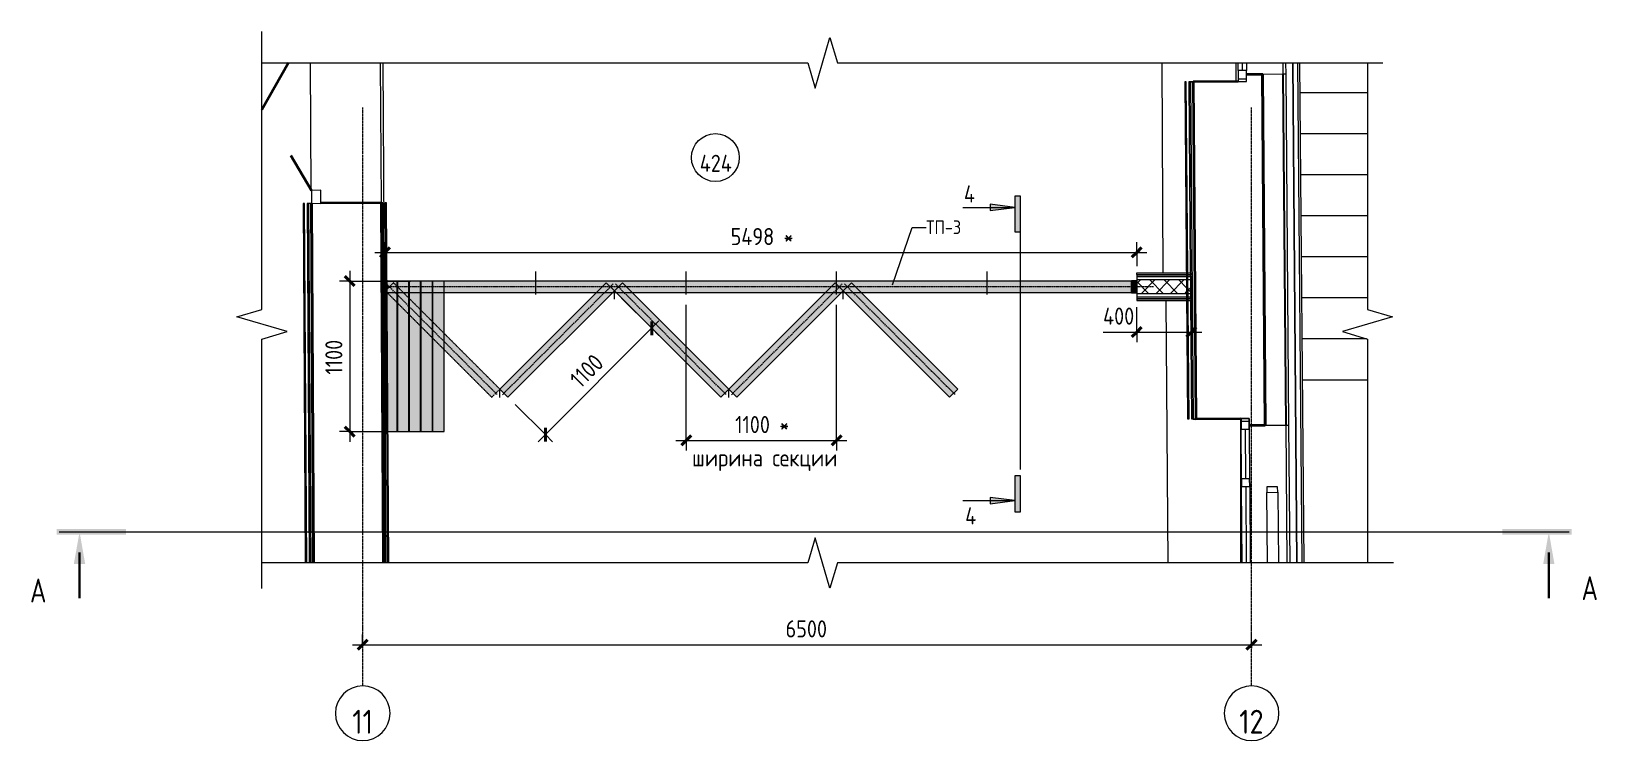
# Model space of a CAD drawing. Header units: millimetres. Extents: x -7839 to 81213, y -1545 to 30369.
# Drawn here: x 19232 to 30680, y 25182 to 30369 of the extents above; entities that cross this region are included whole.
import ezdxf

# ---------------------------------------------------------------- set-up
doc = ezdxf.new("R2010")
doc.units = ezdxf.units.MM
for name, pattern in [('ADSK_Линии сетки армирования', [4.5, 3, -1.5]), ('ADSK_Линия сетки', [25, 20, -2.5, 0, -2.5]), ('ADSK_Осевая', [14, 10, -2, 0, -2]), ('ADSK_Штриховая_ш3 п1_5', [4.5, 3, -1.5])]:
    doc.linetypes.add(name, pattern=pattern)
for name, color, linetype, lineweight in [('_ Окна', 7, 'Continuous', 9), ('Аннотация', 7, 'Continuous', 9), ('Двери', 7, 'Continuous', 9), ('Лестницы', 7, 'Continuous', 9), ('Марки помещений', 7, 'Continuous', 20), ('Окна', 7, 'Continuous', 9), ('Оси', 7, 'Continuous', 9), ('Перекрытие', 7, 'Continuous', 20), ('Размеры', 7, 'Continuous', 9), ('Размеры-50', 7, 'Continuous', 9), ('Разрезы', 7, 'Continuous', 9), ('Стены внутренние', 7, 'Continuous', 20), ('Стены наружные', 7, 'Continuous', 20), ('Стены несущие', 7, 'Continuous', 35), ('Стены отделка', 7, 'Continuous', 35), ('Стены штриховка', 7, 'Continuous', 9), ('Узлы', 7, 'Continuous', 20)]:
    doc.layers.add(name, color=color, linetype=linetype, lineweight=lineweight)
doc.layers.add('Линии', color=7, linetype='Continuous', lineweight=9, true_color=0x00a600)
doc.styles.add('GOST Common', font='GOST_Common.ttf', dxfattribs={"width": 0.9, "height": 175})
doc.styles.add('GOST Common_1', font='GOST_Common.ttf', dxfattribs={"width": 0.9, "height": 125})
doc.styles.add('GOST Common_2', font='GOST_Common.ttf', dxfattribs={"width": 0.9, "height": 100})
doc.styles.add('GOST Common_3', font='GOST_Common.ttf', dxfattribs={"width": 0.9, "height": 125})
doc.styles.add('GOST Common_4', font='GOST_Common.ttf', dxfattribs={"width": 0.8, "height": 175})
doc.dimstyles.new('ADSK_Основной_2_5_мм_Округление_до_1_мм', dxfattribs={"dimscale": 304.8, "dimtxt": 125.714375, "dimasz": 0.231955, "dimexe": 0.246063, "dimexo": 0.246063, "dimgap": 0.049213, "dimtad": 1, "dimdec": 0, "dimdsep": 46, "dimtxsty": 'GOST Common_1', "dimblk1": 'OBLIQUE', "dimblk2": 'OBLIQUE', "dimsah": 1, "dimcen": 0.09, "dimdle": 0.246063, "dimazin": 2, "dimtfac": 1, "dimtdec": 4, "dimtix": 1, "dimtmove": 0, "dimatfit": 3, "dimfxl": 1, "dimtvp": 1, "dimtolj": 1, "dimtzin": 0, "dimlwd": 20, "dimlwe": 20, "dimarcsym": 2})
doc.dimstyles.new('ADSK_Основной_2_5_мм_Округление_до_1_мм_1', dxfattribs={"dimscale": 304.8, "dimtxt": 125.714375, "dimasz": 0.231955, "dimexe": 0.246063, "dimexo": 0.246063, "dimgap": 0.049213, "dimtad": 1, "dimdec": 0, "dimdsep": 46, "dimtxsty": 'GOST Common_1', "dimblk1": 'OBLIQUE', "dimblk2": 'OBLIQUE', "dimsah": 1, "dimcen": 0.09, "dimdle": 0.246063, "dimazin": 2, "dimtfac": 1, "dimtdec": 4, "dimtix": 1, "dimtmove": 1, "dimatfit": 3, "dimfxl": 1, "dimtvp": 1, "dimtolj": 1, "dimtzin": 0, "dimlwd": 20, "dimlwe": 20, "dimarcsym": 2})

# ---------------------------------------------------------------- blocks, each defined once
blk = doc.blocks.new('Дверь-Alumark_двупольная с глухим окном_S70 - 1400х2200 алюм ост Д30л-6298667-Узел 12')
at = {"layer": 'Двери', "lineweight": 35}
for p, q in [((48308, 30138), (48113, 29796)), ((48474, 29206), (48325, 29461))]:
    blk.add_line(p, q, dxfattribs=at)
at = {"layer": 'Двери'}
for p, q in [((48544, 29207), (48474, 29206)), ((48474, 29206), (48474, 29111)), ((48544, 29112), (48544, 29207)), ((48474, 29111), (48544, 29112))]:
    blk.add_line(p, q, dxfattribs=at)
blk = doc.blocks.new('окно трехпол с фрамугой - 1700-2320_h_ _нов_-2116873-Узел 12')
at = {"layer": '_ Окна', "lineweight": 20}
for p, q in [((55273, 27458), (55273, 27538)), ((55273, 27538), (55333, 27538)), ((55333, 27538), (55333, 27458)), ((55333, 27458), (55273, 27458)), ((55277, 27038), (55276, 27098)), ((55276, 27098), (55336, 27098)), ((55337, 27038), (55277, 27038)), ((55336, 27098), (55337, 27038))]:
    blk.add_line(p, q, dxfattribs=at)
at = {"layer": '_ Окна'}
for p, q in [((55273, 27518), (55333, 27518)), ((55303, 27458), (55306, 27098)), ((55307, 27038), (55311, 26482))]:
    blk.add_line(p, q, dxfattribs=at)
at = {"layer": 'Окна'}
for p, q in [((55333, 27538), (55273, 27538)), ((55273, 27538), (55273, 27458)), ((55333, 27458), (55333, 27538)), ((55276, 27098), (55273, 27458)), ((55333, 27458), (55336, 27098)), ((55276, 27098), (55277, 27038)), ((55281, 26482), (55277, 27038)), ((55337, 27038), (55336, 27098)), ((55337, 27038), (55341, 26482))]:
    blk.add_line(p, q, dxfattribs=at)
blk = doc.blocks.new('окно трехпол с фрамугой - 1700-2320_h_ _нов_-V4-Узел 12')
at = {"layer": '_ Окна'}
for p, q in [((55282, 30138), (55282, 30083)), ((55253, 30022), (55313, 30023))]:
    blk.add_line(p, q, dxfattribs=at)
at = {"layer": '_ Окна', "lineweight": 20}
for p, q in [((55312, 30083), (55252, 30082)), ((55252, 30082), (55253, 30002)), ((55253, 30002), (55313, 30003)), ((55313, 30003), (55312, 30083))]:
    blk.add_line(p, q, dxfattribs=at)
at = {"layer": 'Окна'}
for p, q in [((55252, 30082), (55252, 30138)), ((55312, 30138), (55312, 30083)), ((55252, 30082), (55253, 30002)), ((55253, 30002), (55313, 30003)), ((55313, 30003), (55312, 30083))]:
    blk.add_line(p, q, dxfattribs=at)
blk = doc.blocks.new('Створка открывания111 - Створка открывания-5599604-Узел 12')
at = {"layer": '_ Окна', "lineweight": 20}
for p, q in [((55541, 27039), (55461, 27038)), ((55461, 27038), (55462, 26998)), ((55542, 26999), (55541, 27039)), ((55462, 26998), (55542, 26999))]:
    blk.add_line(p, q, dxfattribs=at)
at = {"layer": 'Окна'}
for p, q in [((55466, 26482), (55462, 26998)), ((55542, 26999), (55546, 26482))]:
    blk.add_line(p, q, dxfattribs=at)
blk = doc.blocks.new('ADSK_Узлы_ЛинияРазрываОдиночная - По умолчанию-3720539-Узел 12')
at = {"layer": 'Узлы'}
for p, q in [((56198, 30138), (56198, 28335)), ((56382, 28281), (56014, 28173)), ((56198, 28335), (56382, 28281)), ((56014, 28173), (56198, 28119)), ((56198, 28119), (56198, 26482))]:
    blk.add_line(p, q, dxfattribs=at)
blk = doc.blocks.new('ADSK_Узлы_ЛинияРазрываОдиночная - По умолчанию-3674022-Узел 12')
at = {"layer": 'Узлы'}
for p, q in [((52158, 29954), (52267, 30323)), ((52267, 30323), (52321, 30138)), ((48113, 30138), (52104, 30138)), ((52104, 30138), (52158, 29954)), ((52321, 30138), (56310, 30138))]:
    blk.add_line(p, q, dxfattribs=at)
blk = doc.blocks.new('ADSK_Узлы_ЛинияРазрываОдиночная - По умолчанию-3674257-Узел 12')
at = {"layer": 'Узлы'}
for p, q in [((52158, 26666), (52104, 26482)), ((52267, 26298), (52158, 26666)), ((52104, 26482), (48113, 26482)), ((52321, 26482), (52267, 26298)), ((56389, 26482), (52321, 26482))]:
    blk.add_line(p, q, dxfattribs=at)
blk = doc.blocks.new('ADSK_Узлы_ЛинияРазрываОдиночная - По умолчанию-3720582-Узел 12')
at = {"layer": 'Узлы'}
for p, q in [((48113, 28335), (48113, 30369)), ((47929, 28281), (48113, 28335)), ((48298, 28173), (47929, 28281)), ((48113, 28119), (48298, 28173)), ((48113, 26295), (48113, 28119))]:
    blk.add_line(p, q, dxfattribs=at)
blk = doc.blocks.new('Ось сетки - Круг_Ø8 мм-8258-Узел 12')
at = {"layer": 'Оси', "lineweight": 20}
for start, end in [(0, 180), (180, 0)]:
    blk.add_arc((48850, 25382), 200, start, end, dxfattribs=at)
blk = doc.blocks.new('DIMBLOCK17-Узел 12')
at = {"layer": 'Размеры-50', "lineweight": 20, "transparency": 16777216}
for p, q in [((21580, 25884), (28230, 25884)), ((21655, 25884), (21655, 25959)), ((21655, 25884), (21655, 25859)), ((28155, 25884), (28155, 25959)), ((28155, 25884), (28155, 25859))]:
    blk.add_line(p, q, dxfattribs=at)
at = {"layer": 'Размеры-50', "lineweight": 40, "transparency": 16777216}
for p, q in [((21655, 25884), (21620, 25848)), ((21655, 25884), (21691, 25919)), ((28155, 25884), (28120, 25848)), ((28155, 25884), (28191, 25919))]:
    blk.add_line(p, q, dxfattribs=at)
at = {"layer": 'Размеры-50', "color": 0, "lineweight": 20, "transparency": 16777216, "insert": (24748, 26062), "char_height": 125, "width": 378.42, "attachment_point": 1, "line_spacing_factor": 1.022761, "style": 'GOST Common_1'}
blk.add_mtext('6500', dxfattribs=at)
blk = doc.blocks.new('_Oblique')
at = {"color": 0, "linetype": 'ByBlock', "lineweight": -2}
blk.add_line((-0.5, -0.5), (0.5, 0.5), dxfattribs=at)
blk = doc.blocks.new('ADSK_Марка_Помещение_ОдноЗначение - Номер-159740-Узел 12')
at = {"layer": 'Марки помещений'}
blk.add_circle((51429, 29446), 175, dxfattribs=at)
blk = doc.blocks.new('DIMBLOCK18-Узел 12')
at = {"layer": 'Размеры-50', "lineweight": 20, "transparency": 16777216}
for p, q in [((27316, 28170), (27316, 28351)), ((27716, 28170), (27716, 28351)), ((27070, 28170), (27317, 28170)), ((27241, 28170), (27791, 28170)), ((27316, 28170), (27316, 28095)), ((27317, 28170), (27516, 28170)), ((27716, 28170), (27716, 28095))]:
    blk.add_line(p, q, dxfattribs=at)
at = {"layer": 'Размеры-50', "lineweight": 40, "transparency": 16777216}
for p, q in [((27316, 28170), (27281, 28135)), ((27316, 28170), (27351, 28206)), ((27716, 28170), (27681, 28135)), ((27716, 28170), (27751, 28206))]:
    blk.add_line(p, q, dxfattribs=at)
at = {"layer": 'Размеры-50', "color": 0, "lineweight": 20, "transparency": 16777216, "insert": (27070, 28349), "char_height": 125, "width": 296.6, "attachment_point": 1, "line_spacing_factor": 1.022761, "style": 'GOST Common_1'}
blk.add_mtext('400', dxfattribs=at)
blk = doc.blocks.new('DIMBLOCK19-Узел 12')
at = {"layer": 'Размеры-50', "lineweight": 20, "transparency": 16777216}
for p, q in [((24021, 27378), (24021, 28369)), ((25121, 27378), (25121, 28369)), ((23946, 27378), (25196, 27378)), ((24021, 27378), (24021, 27303)), ((25121, 27378), (25121, 27303))]:
    blk.add_line(p, q, dxfattribs=at)
at = {"layer": 'Размеры-50', "lineweight": 40, "transparency": 16777216}
for p, q in [((24021, 27378), (23986, 27342)), ((24021, 27378), (24057, 27413)), ((25121, 27378), (25086, 27342)), ((25121, 27378), (25157, 27413))]:
    blk.add_line(p, q, dxfattribs=at)
at = {"layer": 'Размеры-50', "color": 0, "lineweight": 20, "transparency": 16777216, "char_height": 125, "attachment_point": 1, "line_spacing_factor": 1.022761, "style": 'GOST Common_1'}
for s, insert, width in [('1100 *', (24379, 27556), 460.24), ('ширина секции', (24064, 27313), 1217.09)]:
    blk.add_mtext(s, dxfattribs=dict(at, insert=insert, width=width))
blk = doc.blocks.new('DIMBLOCK20-Узел 12')
at = {"layer": 'Размеры-50', "lineweight": 20, "transparency": 16777216}
for p, q in [((21560, 28543), (21485, 28543)), ((21560, 28618), (21560, 27368)), ((21560, 28543), (22006, 28543)), ((21560, 27443), (21485, 27443)), ((21560, 27443), (22006, 27443))]:
    blk.add_line(p, q, dxfattribs=at)
at = {"layer": 'Размеры-50', "lineweight": 40, "transparency": 16777216}
for p, q in [((21560, 28543), (21525, 28578)), ((21560, 28543), (21595, 28507)), ((21560, 27443), (21525, 27478)), ((21560, 27443), (21595, 27407))]:
    blk.add_line(p, q, dxfattribs=at)
at = {"layer": 'Размеры-50', "color": 0, "lineweight": 20, "transparency": 16777216, "insert": (21382, 27859), "char_height": 125, "width": 322.17, "attachment_point": 1, "rotation": 90, "line_spacing_factor": 1.022761, "style": 'GOST Common_1'}
blk.add_mtext('1100', dxfattribs=at)
blk = doc.blocks.new('DIMBLOCK21-Узел 12')
at = {"layer": 'Размеры-50', "lineweight": 20, "transparency": 16777216}
for p, q in [((21743, 28753), (27391, 28753)), ((21818, 28753), (21818, 28828)), ((21818, 28753), (21818, 28295)), ((27316, 28753), (27316, 28828)), ((27316, 28753), (27316, 28651))]:
    blk.add_line(p, q, dxfattribs=at)
at = {"layer": 'Размеры-50', "lineweight": 40, "transparency": 16777216}
for p, q in [((21818, 28753), (21783, 28718)), ((21818, 28753), (21854, 28788)), ((27316, 28753), (27281, 28718)), ((27316, 28753), (27351, 28788))]:
    blk.add_line(p, q, dxfattribs=at)
at = {"layer": 'Размеры-50', "color": 0, "lineweight": 20, "transparency": 16777216, "insert": (24346, 28931), "char_height": 125, "width": 529.28, "attachment_point": 1, "line_spacing_factor": 1.022761, "style": 'GOST Common_1'}
blk.add_mtext('5498 *', dxfattribs=at)
blk = doc.blocks.new('DIMBLOCK22-Узел 12')
at = {"layer": 'Размеры-50', "lineweight": 20, "transparency": 16777216}
for p, q in [((23769, 28198), (23549, 28418)), ((22938, 27367), (23822, 28251)), ((23769, 28198), (23822, 28145)), ((22991, 27420), (22771, 27640)), ((22991, 27420), (23044, 27367))]:
    blk.add_line(p, q, dxfattribs=at)
at = {"layer": 'Размеры-50', "lineweight": 40, "transparency": 16777216}
for p, q in [((23769, 28198), (23769, 28248)), ((23769, 28198), (23769, 28148)), ((22991, 27420), (22991, 27470)), ((22991, 27420), (22991, 27370))]:
    blk.add_line(p, q, dxfattribs=at)
at = {"layer": 'Размеры-50', "color": 0, "lineweight": 20, "transparency": 16777216, "insert": (23159, 27840), "char_height": 125, "width": 322.17, "attachment_point": 1, "rotation": 45, "line_spacing_factor": 1.022761, "style": 'GOST Common_1'}
blk.add_mtext('1100', dxfattribs=at)
blk = doc.blocks.new('Разрез - Номер вида сзади_3_5 мм-16063-Узел 12')
at = {"layer": 'Разрезы'}
for points in [[(57184, 26729), (57184, 26689), (57691, 26689), (57691, 26729)], [(57565, 26475), (57524, 26709), (57483, 26475)]]:
    blk.add_hatch(color=256, dxfattribs=at).paths.add_polyline_path(points)
at = {"layer": 'Разрезы', "lineweight": 30}
blk.add_line((57524, 26559), (57524, 26225), dxfattribs=at)
blk = doc.blocks.new('Разрез - Номер вида спереди_3_5 мм-16061-Узел 12')
at = {"layer": 'Разрезы'}
for points in [[(47118, 26729), (47118, 26689), (46612, 26689), (46612, 26729)], [(46737, 26475), (46779, 26709), (46820, 26475)]]:
    blk.add_hatch(color=256, dxfattribs=at).paths.add_polyline_path(points)
at = {"layer": 'Разрезы', "lineweight": 30}
blk.add_line((46779, 26559), (46779, 26225), dxfattribs=at)

msp = doc.modelspace()

# ---------------------------------------------------------------- hatches: boundary and pattern name
h = msp.add_hatch(color=253)
h.dxf.hatch_style = 1
h.paths.add_polyline_path([(27315.893, 28542.824), (27277.48, 28542.824), (27277.48, 28458.824), (27315.893, 28458.824)])
at = {"layer": 'Стены внутренние', "lineweight": 9}
h = msp.add_hatch(dxfattribs=at)
h.set_pattern_fill('FP_1', color=256, style=0, pattern_type=2)
h.set_pattern_definition([(45, (-27194.296, 0), (-53.03301, 53.03301), []), (135, (-27194.296, 0), (-53.03301, -53.03301), [])])
h.paths.add_polyline_path([(27318.271, 28450.824), (27681.062, 28450.824), (27680.253, 28550.824), (27315.893, 28550.824), (27315.893, 28450.824)])
h.paths.add_polyline_path([(27691.062, 28450.824), (27715.893, 28450.824), (27715.893, 28550.824), (27690.254, 28550.824), (27690.68, 28498.138)])
at = {"layer": 'Узлы'}
for points in [[(26244.57, 29059.04), (26424.194, 29081.095), (26244.57, 29106.339), (26244.57, 29086.25)], [(26465.13, 28902.838), (26465.13, 29164.693), (26425.13, 29164.693), (26425.13, 28902.838)], [(26465.13, 26855.777), (26465.13, 27117.632), (26425.13, 27117.632), (26425.13, 26855.777)], [(26244.57, 26914.13), (26424.194, 26939.375), (26244.57, 26961.43)]]:
    msp.add_hatch(color=256, dxfattribs=at).paths.add_polyline_path(points)
at = {"layer": 'Узлы', "true_color": 0xffffff}
for points in [[(21860.892, 28458.824), (27318.271, 28458.824), (27318.271, 28542.824), (21818.153, 28542.824), (21818.153, 28458.824), (21854.819, 28458.824)], [(21906.754, 27442.824), (21906.754, 28458.824), (21822.754, 28458.824), (21822.754, 27442.824), (21860.892, 27442.824)], [(21908.754, 27442.824), (21992.754, 27442.824), (21992.754, 28458.824), (21908.754, 28458.824), (21908.754, 27517.952)], [(22033.318, 27442.824), (22078.754, 27442.824), (22078.754, 28458.824), (21994.754, 28458.824), (21994.754, 27442.824)], [(22164.754, 27442.824), (22164.754, 28458.824), (22080.754, 28458.824), (22080.754, 27442.824), (22088.322, 27442.824)], [(22250.754, 27442.824), (22250.754, 28458.824), (22166.754, 28458.824), (22166.754, 27442.824)], [(22717.794, 27693.308), (23483.31, 28458.824), (23364.516, 28458.824), (22658.397, 27752.705)], [(24273.429, 27693.308), (24332.826, 27752.705), (23626.707, 28458.824), (23507.913, 28458.824), (24187.401, 27779.335)], [(24392.222, 27693.308), (25157.738, 28458.824), (25038.944, 28458.824), (24332.826, 27752.705)], [(25947.857, 27693.308), (26007.254, 27752.705), (25301.135, 28458.824), (25182.341, 28458.824), (25861.83, 27779.335)]]:
    msp.add_hatch(color=7, dxfattribs=at).paths.add_polyline_path(points)
h = msp.add_hatch(color=7, dxfattribs=at)
h.paths.add_polyline_path([(22599, 27693.308), (22658.397, 27752.705), (22250.754, 28160.347), (22250.754, 28041.553), (22564.962, 27727.345)])
h.paths.add_polyline_path([(22166.754, 28125.553), (22166.754, 28244.347), (22164.754, 28246.347), (22164.754, 28127.553)])
h.paths.add_polyline_path([(22080.754, 28211.553), (22080.754, 28330.347), (22078.754, 28332.347), (22078.754, 28213.553)])
h.paths.add_polyline_path([(21994.754, 28297.553), (21994.754, 28416.347), (21992.754, 28418.347), (21992.754, 28299.553)])
h.paths.add_polyline_path([(21908.754, 28383.553), (21908.754, 28458.824), (21906.754, 28458.824), (21906.754, 28385.553)])

# ---------------------------------------------------------------- linework, layer by layer
msp.add_lwpolyline([(27315.893, 28542.824), (27277.48, 28542.824), (27277.48, 28458.824), (27315.893, 28458.824)], close=True)
at = {"layer": 'Аннотация'}
for p, q in [((25530.431, 28516.636), (25673.817, 28934.651)), ((25673.817, 28934.651), (25776.316, 28934.651))]:
    msp.add_line(p, q, dxfattribs=at)
at = {"layer": 'Лестницы'}
for p, q in [((29003.547, 29920.699), (28509.201, 29920.699)), ((29003.547, 29620.699), (28511.627, 29620.699)), ((29003.547, 29320.699), (28514.053, 29320.699)), ((29003.547, 29020.699), (28516.48, 29020.699)), ((29003.547, 28720.699), (28518.906, 28720.699)), ((29003.547, 28420.699), (28521.332, 28420.699)), ((28996.158, 28120.699), (28523.758, 28120.699)), ((28526.185, 27820.699), (29003.547, 27820.699))]:
    msp.add_line(p, q, dxfattribs=at)
at = {"layer": 'Линии', "color": 7, "lineweight": 20}
for p, q in [((26044.194, 29081.095), (26424.194, 29081.095)), ((27318.271, 28542.824), (21818.153, 28542.824)), ((21818.153, 28542.824), (21818.153, 28458.824)), ((21822.754, 28542.824), (21822.754, 27442.824)), ((21906.754, 28542.824), (21822.754, 28542.824)), ((21906.754, 27442.824), (21906.754, 28542.824)), ((21908.754, 28542.824), (21908.754, 27442.824)), ((21992.754, 28542.824), (21908.754, 28542.824)), ((21992.754, 27442.824), (21992.754, 28542.824)), ((21994.754, 28542.824), (21994.754, 27442.824)), ((22078.754, 28542.824), (21994.754, 28542.824)), ((22078.754, 27442.824), (22078.754, 28542.824)), ((22080.754, 28542.824), (22080.754, 27442.824)), ((22164.754, 28542.824), (22080.754, 28542.824)), ((22164.754, 27442.824), (22164.754, 28542.824)), ((22166.754, 28542.824), (22166.754, 27442.824)), ((22250.754, 28542.824), (22166.754, 28542.824)), ((22250.754, 27442.824), (22250.754, 28542.824)), ((27277.48, 28542.824), (27277.48, 28467.177)), ((27315.893, 28458.824), (27315.893, 28542.824)), ((27315.893, 28458.824), (27315.893, 28542.824)), ((21818.153, 28458.824), (27318.271, 28458.824)), ((21822.754, 27442.824), (21906.754, 27442.824)), ((21908.754, 27442.824), (21992.754, 27442.824)), ((21994.754, 27442.824), (22078.754, 27442.824)), ((22080.754, 27442.824), (22164.754, 27442.824)), ((22166.754, 27442.824), (22250.754, 27442.824)), ((26044.194, 26939.375), (26424.194, 26939.375))]:
    msp.add_line(p, q, dxfattribs=at)
at = {"layer": 'Линии', "color": 7}
for p, q in [((26424.194, 29081.095), (26244.57, 29106.339)), ((26244.57, 29106.339), (26244.57, 29059.04)), ((26244.57, 29059.04), (26424.194, 29081.095)), ((26465.13, 29164.693), (26425.13, 29164.693)), ((26425.13, 29164.693), (26425.13, 28902.838)), ((26465.13, 28902.838), (26465.13, 29164.693)), ((26425.13, 28902.838), (26465.13, 28902.838)), ((23436.214, 28530.522), (22658.397, 27752.705)), ((22921.182, 28443.824), (22921.182, 28613.824)), ((23495.611, 28471.125), (23436.214, 28530.522)), ((23555.008, 28530.522), (23495.611, 28471.125)), ((24332.826, 27752.705), (23555.008, 28530.522)), ((24021.182, 28443.824), (24021.182, 28613.824)), ((25110.643, 28530.522), (24332.826, 27752.705)), ((25170.04, 28471.125), (25110.643, 28530.522)), ((25121.182, 28443.824), (25121.182, 28613.824)), ((25229.437, 28530.522), (25170.04, 28471.125)), ((26007.254, 27752.705), (25229.437, 28530.522)), ((26221.182, 28443.824), (26221.182, 28613.824)), ((22717.794, 27693.308), (23495.611, 28471.125)), ((23495.611, 28471.125), (24273.429, 27693.308)), ((23495.611, 28411.125), (23495.611, 28471.125)), ((24392.222, 27693.308), (25170.04, 28471.125)), ((25170.04, 28471.125), (25947.857, 27693.308)), ((25170.04, 28411.125), (25170.04, 28471.125)), ((21813.153, 28065), (21813.153, 28220)), ((21818.153, 28065), (21818.153, 28220)), ((27723.153, 28065), (27723.153, 28220)), ((21821.182, 28017.302), (21821.182, 28077.302)), ((22658.397, 27752.705), (22717.794, 27693.308)), ((22658.397, 27692.705), (22658.397, 27752.705)), ((24273.429, 27693.308), (24332.826, 27752.705)), ((24332.826, 27752.705), (24392.222, 27693.308)), ((24332.826, 27692.705), (24332.826, 27752.705)), ((25947.857, 27693.308), (26007.254, 27752.705)), ((26465.13, 27117.632), (26425.13, 27117.632)), ((26425.13, 27117.632), (26425.13, 26855.777)), ((26465.13, 26855.777), (26465.13, 27117.632)), ((26424.194, 26939.375), (26244.57, 26961.43)), ((26244.57, 26961.43), (26244.57, 26914.13)), ((26244.57, 26914.13), (26424.194, 26939.375)), ((26425.13, 26855.777), (26465.13, 26855.777))]:
    msp.add_line(p, q, dxfattribs=at)
at = {"layer": 'Линии', "color": 7, "linetype": 'ADSK_Штриховая_ш3 п1_5'}
msp.add_line((26465.13, 27165.631), (26465.13, 28925.631), dxfattribs=at)
at = {"layer": 'Линии', "color": 7, "linetype": 'ADSK_Линии сетки армирования', "lineweight": 20}
for p, q in [((21880.579, 28530.522), (21821.182, 28471.125)), ((22658.397, 27752.705), (21880.579, 28530.522)), ((21821.182, 28471.125), (22599, 27693.308)), ((22599, 27693.308), (22658.397, 27752.705))]:
    msp.add_line(p, q, dxfattribs=at)
at = {"layer": 'Линии', "color": 7, "linetype": 'ADSK_Осевая'}
for p, q in [((22639.305, 27712.399), (21829.668, 28522.037)), ((27438.271, 28500.824), (21811.589, 28500.824))]:
    msp.add_line(p, q, dxfattribs=at)
at = {"layer": 'Линии', "color": 7, "linetype": 'ADSK_Осевая', "lineweight": 20}
for p, q in [((22677.489, 27712.399), (23487.126, 28522.037)), ((24313.734, 27712.399), (23504.096, 28522.037)), ((24351.917, 27712.399), (25161.555, 28522.037)), ((25988.162, 27712.399), (25178.525, 28522.037))]:
    msp.add_line(p, q, dxfattribs=at)
at = {"layer": 'Оси', "linetype": 'ADSK_Линия сетки'}
for p, q in [((21655.27, 25581.786), (21655.27, 29812.735)), ((28155.27, 25581.786), (28155.27, 29812.735))]:
    msp.add_line(p, q, dxfattribs=at)
at = {"layer": 'Перекрытие'}
for p, q in [((21279.426, 29206.222), (21273.857, 30138.164)), ((27499.17, 30138.164), (27507.723, 28600.824)), ((28043.396, 30002.353), (28043.396, 30138.164)), ((27709.11, 29999.169), (27728.541, 29999.169)), ((27507.778, 28590.824), (27507.795, 28587.824)), ((27528.73, 28413.824), (27528.752, 28410.824)), ((27528.825, 28400.824), (27542.823, 26481.951)), ((28077.727, 27533.731), (27728.481, 27533.731)), ((28077.727, 26481.951), (28077.727, 27533.731))]:
    msp.add_line(p, q, dxfattribs=at)
at = {"layer": 'Разрезы', "lineweight": 20}
msp.add_line((19434.257, 26708.663), (30479.727, 26708.663), dxfattribs=at)
at = {"layer": 'Стены наружные'}
for p, q in [((28384.864, 30138.164), (28385.536, 30055.122)), ((28388.11, 30055.143), (28387.439, 30138.164)), ((28408.109, 30055.304), (28407.439, 30138.164)), ((28457.441, 30138.164), (28487.011, 26481.951)), ((28487.263, 26481.951), (28457.754, 30138.164)), ((28492.755, 30138.164), (28522.264, 26481.951)), ((28507.442, 30138.164), (28537.012, 26481.951)), ((28406.28, 27490.211), (28414.434, 26481.951)), ((28417.009, 26481.951), (28408.855, 27490.232)), ((28437.009, 26481.951), (28428.853, 27490.393))]:
    msp.add_line(p, q, dxfattribs=at)
at = {"layer": 'Стены несущие'}
for p, q in [((28058.525, 30002.475), (27728.536, 29999.807)), ((27728.536, 29999.807), (27748.472, 27534.892)), ((28238.115, 30053.93), (28118.119, 30052.959)), ((28118.524, 30002.961), (28118.532, 30001.961)), ((28235.549, 30052.909), (28238.123, 30052.93)), ((28256.285, 27488.998), (28235.549, 30052.909)), ((28235.549, 30052.909), (28256.285, 27488.998)), ((28238.123, 30052.93), (28238.115, 30053.93)), ((21279.994, 29111.223), (21295.706, 26481.951)), ((21295.706, 26481.951), (21280, 29110.223)), ((21789.985, 29114.271), (21349.993, 29111.642)), ((21789.985, 29114.271), (21805.715, 26481.951)), ((27748.472, 27534.892), (28078.461, 27537.561)), ((28138.863, 27488.048), (28256.285, 27488.998))]:
    msp.add_line(p, q, dxfattribs=at)
at = {"layer": 'Стены отделка', "lineweight": 9}
for p, q in [((21783.866, 30138.164), (21789.985, 29114.271)), ((21825.716, 26481.951), (21803.867, 30138.164)), ((27678.538, 29999.402), (27668.538, 29999.321)), ((27668.538, 29999.321), (27688.474, 27534.407)), ((27698.473, 27534.488), (27678.538, 29999.402)), ((27728.536, 29999.807), (27696.537, 29999.548)), ((27696.537, 29999.548), (27707.85, 28600.824)), ((27708.537, 29999.645), (27728.481, 27533.731)), ((28235.541, 30053.909), (28235.549, 30052.909)), ((28385.536, 30055.122), (28238.115, 30053.93)), ((28406.28, 27490.211), (28385.536, 30055.122)), ((28408.11, 30055.304), (28388.11, 30055.143)), ((28388.11, 30055.143), (28408.855, 27490.232)), ((28428.854, 27490.393), (28408.11, 30055.304)), ((21229.995, 29110.925), (21219.995, 29110.865)), ((21219.995, 29110.865), (21235.705, 26481.951)), ((21245.705, 26481.951), (21229.995, 29110.925)), ((21279.994, 29111.223), (21247.995, 29111.032)), ((21247.995, 29111.032), (21263.706, 26481.951)), ((21259.994, 29111.104), (21260, 29110.104)), ((21280, 29110.223), (21279.994, 29111.223)), ((21801.985, 29114.343), (21789.985, 29114.271)), ((21817.716, 26481.951), (21801.985, 29114.343)), ((21829.984, 29114.51), (21819.984, 29114.45)), ((21819.984, 29114.45), (21835.716, 26481.951)), ((21845.716, 26481.951), (21829.984, 29114.51)), ((27707.85, 28600.824), (27314.731, 28600.824)), ((27314.731, 28600.824), (27314.731, 28590.824)), ((27314.731, 28590.824), (27707.931, 28590.824)), ((27315.893, 28587.824), (27315.893, 28413.824)), ((27707.955, 28587.824), (27315.893, 28587.824)), ((27315.893, 28575.824), (27715.893, 28575.824)), ((27707.931, 28590.824), (27707.955, 28587.824)), ((27708.052, 28575.824), (27709.265, 28425.824)), ((27715.893, 28425.824), (27715.893, 28575.824)), ((27715.893, 28425.824), (27315.893, 28425.824)), ((27315.893, 28413.824), (27709.362, 28413.824)), ((27709.386, 28410.824), (27316.268, 28410.824)), ((27316.268, 28410.824), (27316.268, 28400.824)), ((27316.268, 28400.824), (27709.467, 28400.824)), ((27709.362, 28413.824), (27709.386, 28410.824)), ((27709.467, 28400.824), (27716.473, 27534.633)), ((27688.474, 27534.407), (27698.473, 27534.488)), ((27716.473, 27534.633), (27728.472, 27534.73)), ((27728.481, 27533.731), (27748.48, 27533.892)), ((27748.48, 27533.892), (27748.472, 27534.892)), ((28256.285, 27488.998), (28406.28, 27490.211)), ((28408.855, 27490.232), (28428.854, 27490.393))]:
    msp.add_line(p, q, dxfattribs=at)
at = {"layer": 'Стены штриховка'}
for p, q in [((27698.537, 29999.564), (27709.85, 28600.824)), ((21249.995, 29111.044), (21265.706, 26481.951)), ((21260, 29110.104), (21275.706, 26481.951)), ((21815.716, 26481.951), (21799.985, 29114.331)), ((27707.971, 28585.824), (27315.893, 28585.824)), ((27715.893, 28550.824), (27315.893, 28550.824)), ((27707.85, 28600.824), (27719.85, 28600.824)), ((27707.931, 28590.824), (27719.931, 28590.824)), ((27708.052, 28575.824), (27707.971, 28585.824)), ((27709.931, 28590.824), (27711.387, 28410.824)), ((27715.893, 28450.824), (27315.893, 28450.824)), ((27315.893, 28415.824), (27709.346, 28415.824)), ((27709.346, 28415.824), (27709.265, 28425.824)), ((27709.386, 28410.824), (27721.387, 28410.824)), ((27709.467, 28400.824), (27721.468, 28400.824)), ((27711.467, 28400.824), (27718.473, 27534.65))]:
    msp.add_line(p, q, dxfattribs=at)

# ---------------------------------------------------------------- block references
at = {"layer": 'Двери'}
msp.add_blockref('Дверь-Alumark_двупольная с глухим окном_S70 - 1400х2200 алюм ост Д30л-6298667-Узел 12', (-27194.296, 0), dxfattribs=at)
at = {"layer": 'Марки помещений'}
msp.add_blockref('ADSK_Марка_Помещение_ОдноЗначение - Номер-159740-Узел 12', (-27194.296, 0), dxfattribs=at)
at = {"layer": 'Окна'}
for name in ['окно трехпол с фрамугой - 1700-2320_h_ _нов_-V4-Узел 12', 'окно трехпол с фрамугой - 1700-2320_h_ _нов_-2116873-Узел 12', 'Створка открывания111 - Створка открывания-5599604-Узел 12']:
    msp.add_blockref(name, (-27194.296, 0), dxfattribs=at)
at = {"layer": 'Оси', "lineweight": 20}
for p in [(-27194.296, 0), (-20694.296, 0)]:
    msp.add_blockref('Ось сетки - Круг_Ø8 мм-8258-Узел 12', p, dxfattribs=at)
at = {"layer": 'Разрезы', "lineweight": 50}
for name in ['Разрез - Номер вида спереди_3_5 мм-16061-Узел 12', 'Разрез - Номер вида сзади_3_5 мм-16063-Узел 12']:
    msp.add_blockref(name, (-27194.296, 0), dxfattribs=at)
at = {"layer": 'Узлы'}
for name in ['ADSK_Узлы_ЛинияРазрываОдиночная - По умолчанию-3720582-Узел 12', 'ADSK_Узлы_ЛинияРазрываОдиночная - По умолчанию-3674022-Узел 12', 'ADSK_Узлы_ЛинияРазрываОдиночная - По умолчанию-3720539-Узел 12', 'ADSK_Узлы_ЛинияРазрываОдиночная - По умолчанию-3674257-Узел 12']:
    msp.add_blockref(name, (-27194.296, 0), dxfattribs=at)

# ---------------------------------------------------------------- texts
at = {"layer": 'Аннотация', "line_spacing_factor": 1.022766}
for s, insert, char_height, width, attachment_point, style in [('\\pxt1.44,2.88,4.32,5.76,7.2,8.64,10.08,11.52,12.96,14.4,15.84,17.28,18.72,20.16,21.6,23.04,24.48,25.92,27.36,28.8,30.24,31.68,33.12,34.56,36,37.44,38.88,40.32,41.76,43.2,44.64,46.08;{4}', (26052.537, 29242.848), 125, 93.1725, 1, 'GOST Common_3'), ('\\pxt1.8,3.6,5.4,7.2,9,10.8,12.6,14.4,16.2,18,19.8,21.6,23.4,25.2,27,28.8,30.6,32.4,34.2,36,37.8,39.6,41.4,43.2,45,46.8,48.6,50.4,52.2,54,55.8,57.6;{ТП-3}', (25776.316, 28986.713), 100, 327.6, 1, 'GOST Common_2'), ('\\pxqr,t1.44,2.88,4.32,5.76,7.2,8.64,10.08,11.52,12.96,14.4,15.84,17.28,18.72,20.16,21.6,23.04,24.48,25.92,27.36,28.8,30.24,31.68,33.12,34.56,36,37.44,38.88,40.32,41.76,43.2,44.64,46.08;{4}', (26142.087, 26888.742), 125, 90.4455, 3, 'GOST Common_3')]:
    msp.add_mtext(s, dxfattribs=dict(at, insert=insert, char_height=char_height, width=width, attachment_point=attachment_point, style=style))
at = {"layer": 'Марки помещений', "lineweight": 9, "insert": (24237.476, 29404.153), "char_height": 125, "width": 261.9, "attachment_point": 5, "line_spacing_factor": 1.022766, "style": 'GOST Common_3'}
msp.add_mtext('\\pxqc,t1.8,3.6,5.4,7.2,9,10.8,12.6,14.4,16.2,18,19.8,21.6,23.4,25.2,27,28.8,30.6,32.4,34.2,36,37.8,39.6,41.4,43.2,45,46.8,48.6,50.4,52.2,54,55.8,57.6;{424}', dxfattribs=at)
at = {"layer": 'Оси', "char_height": 175, "attachment_point": 5, "line_spacing_factor": 1.022766, "style": 'GOST Common'}
for s, insert, width in [('\\pxqc,t0.25714,0.51429,0.77143,1.02857,1.28571,1.54286,1.8,2.05714,2.31429,2.57143,2.82857,3.08571,3.34286,3.6,3.85714,4.11429,4.37143,4.62857,4.88571,5.14286,5.4,5.65714,5.91429,6.17143,6.42857,6.68571,6.94286,7.2,7.45714,7.71429,7.97143,8.22857;{11}', (21654.854, 25320.334), 157.95), ('\\pxqc,t0.25714,0.51429,0.77143,1.02857,1.28571,1.54286,1.8,2.05714,2.31429,2.57143,2.82857,3.08571,3.34286,3.6,3.85714,4.11429,4.37143,4.62857,4.88571,5.14286,5.4,5.65714,5.91429,6.17143,6.42857,6.68571,6.94286,7.2,7.45714,7.71429,7.97143,8.22857;{12}', (28154.854, 25320.334), 193.5)]:
    msp.add_mtext(s, dxfattribs=dict(at, insert=insert, width=width))
at = {"layer": 'Разрезы', "char_height": 175, "width": 129.6, "attachment_point": 5, "line_spacing_factor": 1.022766, "style": 'GOST Common_4'}
for insert in [(19282.238, 26279.697), (30629.345, 26297.097)]:
    msp.add_mtext('\\pxqc,t2.90286,5.80571,8.70857,11.61143,14.51429,17.41714,20.32,23.22286,26.12571,29.02857,31.93143,34.83429,37.73714,40.64,43.54286,46.44571,49.34857,52.25143,55.15429,58.05714,60.96,63.86286,66.76571,69.66857,72.57143,75.47429,78.37714,81.28,84.18286,87.08571,89.98857,92.89143;{А}', dxfattribs=dict(at, insert=insert))

# ---------------------------------------------------------------- dimensions: what is measured, and where the dimension line sits
at = {"layer": 'Размеры', "lineweight": 20}
for base, p1, p2, override, picture, middle in [((27315.893, 28753.066), (21818.153, 28220), (27315.893, 28575.824), {"dimpost": '<>*', "dimfxl": 5509.242216}, 'DIMBLOCK21-Узел 12', (24567.023, 28830.566)), ((28155.27, 25883.56), (21655.27, 25933.552), (28155.27, 25933.552), {"dimpost": '<>', "dimfxl": 6500}, 'DIMBLOCK17-Узел 12', (24905.27, 25961.06))]:
    dim = msp.add_linear_dim(base=base, p1=p1, p2=p2, dimstyle='ADSK_Основной_2_5_мм_Округление_до_1_мм', override=override, dxfattribs=at)
    dim.commit()
    dim.dimension.update_dxf_attribs({"geometry": picture, "text_midpoint": middle})
for base, p1, p2, angle, picture, middle in [((21560, 27442.824), (22080.754, 28542.824), (22080.754, 27442.824), 90, 'DIMBLOCK20-Узел 12', (21482.5, 27992.824)), ((23768.534, 28198.202), (22717.794, 27693.308), (23495.611, 28471.125), 45, 'DIMBLOCK22-Узел 12', (23324.824, 27864.094))]:
    dim = msp.add_linear_dim(base=base, p1=p1, p2=p2, angle=angle, dimstyle='ADSK_Основной_2_5_мм_Округление_до_1_мм', override={"dimpost": '<>', "dimfxl": 1100}, dxfattribs=at)
    dim.commit()
    dim.dimension.update_dxf_attribs({"geometry": picture, "text_midpoint": middle})
dim = msp.add_linear_dim(base=(25121.182, 27377.599), p1=(24021.182, 28443.824), p2=(25121.182, 28443.824), text='<>\\Xширина секции', dimstyle='ADSK_Основной_2_5_мм_Округление_до_1_мм', override={"dimpost": '<>*', "dimfxl": 1100}, dxfattribs=at)
dim.commit()
dim.dimension.update_dxf_attribs({"geometry": 'DIMBLOCK19-Узел 12', "text_midpoint": (24571.182, 27377.599)})
dim = msp.add_linear_dim(base=(27715.893, 28170.218), p1=(27315.893, 28425.824), p2=(27715.893, 28425.824), dimstyle='ADSK_Основной_2_5_мм_Округление_до_1_мм_1', override={"dimpost": '<>', "dimfxl": 400}, dxfattribs=at)
dim.commit()
dim.dimension.update_dxf_attribs({"geometry": 'DIMBLOCK18-Узел 12', "text_midpoint": (27218.043, 28265.238), "dimtype": 160})

doc.saveas('drawing.dxf')
